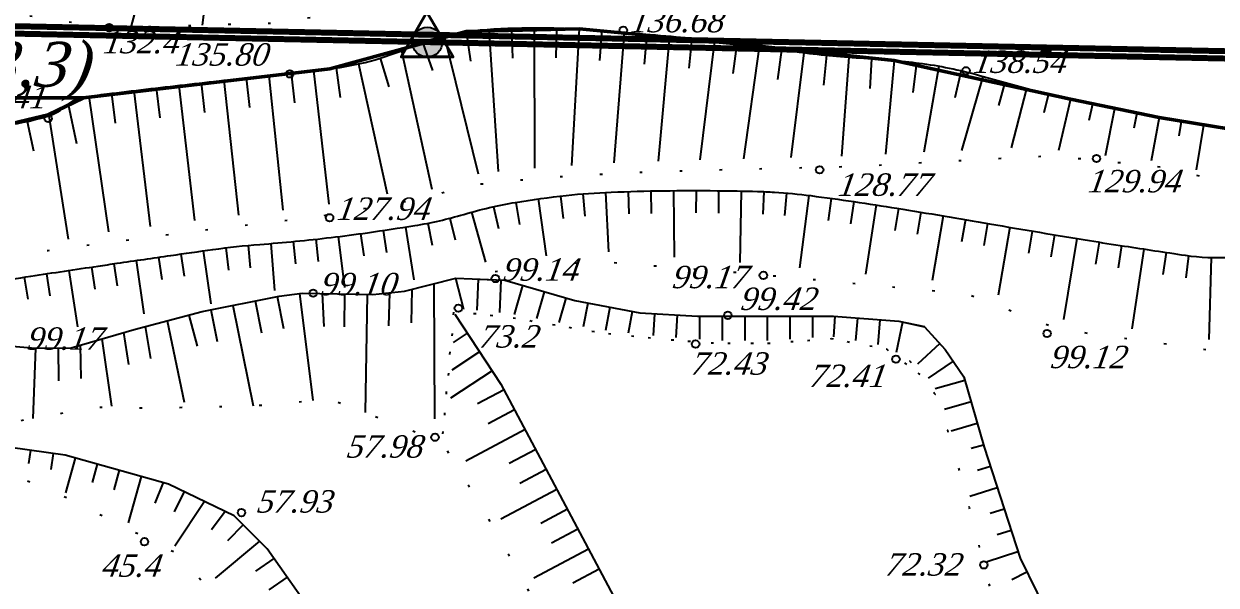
# Model space of a CAD drawing. Header units: millimetres. Extents: x 1400 to 4853, y -623 to 1865.
# Drawn here: x 2978.15 to 3025.96, y 1696.62 to 1719.14 of the extents above; entities that cross this region are included whole.
import ezdxf
from ezdxf.lldxf.tags import DXFTag

# ---------------------------------------------------------------- set-up
doc = ezdxf.new("R2010")
doc.units = ezdxf.units.MM
doc.linetypes.add('ADOT1', pattern=[1.6, 0.1, -1.5])
for name, color, linetype in [('01_Горизонт_44', 7, 'Continuous'), ('01_Горизонт_58', 7, 'Continuous'), ('01_Горизонт_72', 7, 'Continuous'), ('01_Горизонт_86', 7, 'Continuous'), ('02_Горизонт_100', 7, 'Continuous'), ('02_Горизонт_112', 7, 'Continuous'), ('0_Лицензия', 6, 'Continuous'), ('Карьер', 7, 'Continuous'), ('Скважины', 7, 'Continuous')]:
    doc.layers.add(name, color=color, linetype=linetype)
doc.styles.add('universw', font='timesi.ttf', dxfattribs={"oblique": 10})
tags = doc.linetypes.add('New Line1', pattern=[1.5, 1, -0.5]).pattern_tags.tags
tags[6:7] = [DXFTag(74, 4), DXFTag(75, 0), DXFTag(340, '0'), DXFTag(46, 1.0), DXFTag(50, 0.0), DXFTag(44, 0.0), DXFTag(45, 0.0)]
tags[4:5] = [DXFTag(74, 4), DXFTag(75, 0), DXFTag(340, '0'), DXFTag(46, 1.0), DXFTag(50, 0.0), DXFTag(44, 0.0), DXFTag(45, 0.0)]

# ---------------------------------------------------------------- blocks, each defined once
blk = doc.blocks.new('Licenzia')
at = {"linetype": 'New Line1', "lineweight": 25}
h = blk.add_hatch(color=6, dxfattribs=at)
h.dxf.hatch_style = 1
h.set_gradient(color1=(255, 0, 255), color2=(255, 0, 255), centered=1, tint=1, name='INVCYLINDER')
edge = h.paths.add_edge_path()
edge.add_arc((0, 0), 2, 0, 360)
at = {"color": 6, "linetype": 'Continuous', "lineweight": 40, "flags": 128}
blk.add_lwpolyline([(-0.08, 4.01), (-3.48, -1.99), (3.45, -1.99)], close=True, dxfattribs=at)
at = {"color": 10, "linetype": 'Continuous', "lineweight": 25}
blk.add_circle((0, 0), 2, dxfattribs=at)

msp = doc.modelspace()

# ---------------------------------------------------------------- linework, layer by layer
at = {"color": 6, "linetype": 'Continuous', "lineweight": 60, "flags": 128}
msp.add_lwpolyline([(3144.4144, 1622.5005, 0.24, 0.24, 0), (3032.8199, 1555.7907, 0.24, 0.24, 0), (3018.8744, 1523.7908, 0.24, 0.24, 0), (2987.3207, 1481.6199, 0.24, 0.24, 0), (2991.6614, 1385.4672, 0.24, 0.24, 0), (2843.9613, 1431.7361, 0.24, 0.24, 0), (2695.2589, 1447.0788, 0.24, 0.24, 0), (2711.2688, 1628.8933, 0.24, 0.24, 0), (2712.5497, 1675.7396, 0, 0, 0), (2806.1021, 1678.0284, 0.24, 0.24, 0), (2909.7376, 1712.7799, 0.24, 0.24, 0), (2967.6908, 1719.2535, 0.24, 0.24, 0), (3085.4663, 1716.8193, 0.24, 0.24, 0), (3121.1623, 1734.8067, 0.24, 0.24, 0), (3144.4153, 1734.688, 0.24, 0.24, 0)], format="xyseb", dxfattribs=at)
at = {"color": 1, "linetype": 'Continuous', "lineweight": 211, "const_width": 0.24, "flags": 128}
msp.add_lwpolyline([(2712.8418, 1675.4467), (2806.1546, 1677.7296), (2909.8027, 1712.4853), (2967.7044, 1718.9532), (3084.808, 1716.5431), (3133.365, 1615.9104), (3032.5835, 1555.9992), (3018.6133, 1523.9427), (2987.0162, 1481.7136), (2991.3424, 1385.8815), (2844.0222, 1432.0314), (2695.5837, 1447.3469), (2711.5685, 1628.8761)], close=True, dxfattribs=at)
at = {"color": 7, "linetype": 'Continuous', "lineweight": 50, "flags": 128}
msp.add_lwpolyline([(2977.3889, 1715.0719), (2979.1251, 1715.489), (2980.539, 1716.1714), (2990.4178, 1717.3353), (2995.8923, 1718.8328), (3000.4184, 1718.9315), (3006.7358, 1718.3419), (3013.0438, 1717.6714), (3020.1149, 1716.1143), (3023.667, 1715.3858), (3028.5787, 1714.5847), (3045.6437, 1713.6242), (3045.9608, 1716.6074), (3054.4399, 1716.9194), (3057.8919, 1717.0971), (3069.8097, 1716.8518, -0.2823255), (3091.3272, 1703.0323)], format="xyb", dxfattribs=at)
at = {"layer": '01_Горизонт_44', "color": 0, "linetype": 'Continuous'}
for p, q in [((2978.415, 1702.0295), (2978.34, 1701.5003)), ((2979.3207, 1701.9012), (2979.2291, 1701.2544)), ((2980.2153, 1701.7196), (2979.8271, 1700.3277)), ((2981.0964, 1701.4739), (2980.8904, 1700.7352)), ((2981.9776, 1701.2282), (2981.7602, 1700.4488)), ((2982.8587, 1700.9824), (2982.3392, 1699.1195)), ((2983.7399, 1700.7367), (2983.4063, 1699.907)), ((2984.577, 1700.3747), (2984.1836, 1699.5652)), ((2985.3997, 1699.975), (2984.2016, 1698.1786)), ((2986.2225, 1699.5752), (2985.6764, 1698.8399)), ((2986.9468, 1699.0367), (2986.3121, 1698.3986)), ((2987.5954, 1698.3916), (2985.8211, 1696.9002)), ((2988.1806, 1697.6931), (2987.4443, 1697.1756)), ((2988.7066, 1696.9447), (2987.9703, 1696.4272))]:
    msp.add_line(p, q, dxfattribs=at)
at = {"layer": '01_Горизонт_44', "color": 0, "linetype": 'ADOT1', "flags": 128}
msp.add_lwpolyline([(2973.8823, 1702.677), (2979.6847, 1700.2231), (2984.4036, 1697.8414), (2988.0949, 1693.4022), (2993.1319, 1686.5344), (3004.551, 1670.5064)], dxfattribs=at)
at = {"layer": '01_Горизонт_44', "color": 0, "linetype": 'Continuous', "flags": 128}
msp.add_lwpolyline([(3005.9563, 1672.1727), (2996.8379, 1685.2434), (2995.6573, 1687.0557), (2987.9087, 1698.0799), (2986.5802, 1699.4014), (2983.9559, 1700.6765), (2979.8147, 1701.8313), (2973.8863, 1702.6707)], dxfattribs=at)
at = {"layer": '01_Горизонт_44', "color": 7, "linetype": 'Continuous'}
for centre in [(2986.8763, 1699.5297), (2982.9871, 1698.3632)]:
    msp.add_circle(centre, 0.15, dxfattribs=at)
at = {"layer": '01_Горизонт_58', "color": 0, "linetype": 'Continuous'}
for p, q in [((2995.9265, 1706.7323), (2995.3629, 1706.3589)), ((2996.426, 1705.9782), (2995.3131, 1705.2409)), ((2996.9256, 1705.2241), (2995.2633, 1704.1229)), ((2997.4035, 1704.4572), (2996.3433, 1703.8951)), ((2997.8272, 1703.6581), (2996.767, 1703.096)), ((2998.2509, 1702.8589), (2995.8736, 1701.5985)), ((2998.6746, 1702.0598), (2997.6144, 1701.4977)), ((2999.0983, 1701.2606), (2998.0381, 1700.6985)), ((2999.522, 1700.4615), (2997.2749, 1699.27)), ((2999.9457, 1699.6623), (2998.8855, 1699.1002)), ((3000.3694, 1698.8632), (2999.3092, 1698.3011)), ((3000.7931, 1698.064), (2998.5948, 1696.8985)), ((3001.2169, 1697.2649), (3000.1567, 1696.7028))]:
    msp.add_line(p, q, dxfattribs=at)
at = {"layer": '01_Горизонт_58', "color": 0, "linetype": 'ADOT1', "flags": 128}
msp.add_lwpolyline([(3016.3038, 1588.8576), (3016.7209, 1591.913), (3018.0834, 1597.4128), (3019.6981, 1603.2652), (3020.3098, 1605.3485), (3022.8759, 1613.9555), (3024.7229, 1619.5617), (3025.8595, 1626.8), (3027.2858, 1633.8589), (3028.8486, 1640.7425), (3032.1966, 1651.0716), (3033.3332, 1655.6843), (3034.1147, 1660.0841), (3034.2567, 1663.5614), (3033.1214, 1667.0736), (3031.9848, 1669.8412), (3032.411, 1671.3314), (3033.4056, 1672.7507), (3035.1815, 1674.241), (3035.6788, 1676.0861), (3034.258, 1677.4344), (3032.1979, 1677.8602), (3029.7116, 1677.5763), (3023.6023, 1677.2924), (3022.1105, 1676.8667), (3016.9957, 1675.8732), (3014.1369, 1675.1751), (3011.4374, 1676.0976), (3008.4538, 1678.7233), (3006.1096, 1681.7748), (3003.6232, 1686.8842), (3001.9893, 1689.9357), (2996.697, 1699.4449), (2994.921, 1702.3544), (2995.4181, 1707.5487)], dxfattribs=at)
at = {"layer": '01_Горизонт_58', "color": 0, "linetype": 'Continuous', "flags": 128}
msp.add_lwpolyline([(2995.427, 1707.4864), (2997.2827, 1704.685), (3002.8088, 1694.2623)], dxfattribs=at)
at = {"layer": '01_Горизонт_72', "color": 0, "linetype": 'Continuous'}
for p, q in [((2996.3673, 1708.8961), (2996.3152, 1707.6455)), ((2997.271, 1708.8584), (2997.2169, 1707.5591)), ((2998.1459, 1708.6444), (2997.8056, 1707.4733)), ((2999.0144, 1708.392), (2998.7006, 1707.3119)), ((2999.883, 1708.1396), (2999.5957, 1707.1505)), ((3000.7636, 1707.9372), (3000.5834, 1706.9787)), ((3001.6525, 1707.7702), (3001.4763, 1706.8327)), ((3002.5415, 1707.6031), (3002.3783, 1706.7348)), ((3003.4395, 1707.5105), (3003.3888, 1706.6336)), ((3004.3425, 1707.4583), (3004.2901, 1706.5516)), ((3005.2457, 1707.4109), (3005.2457, 1706.4836)), ((3006.1502, 1707.4109), (3006.1502, 1706.4347)), ((3007.0547, 1707.4109), (3007.0547, 1706.4347)), ((3007.9592, 1707.4109), (3007.9592, 1706.4347)), ((3008.8637, 1707.4109), (3008.8637, 1706.4886)), ((3009.7682, 1707.4109), (3009.7682, 1706.5488)), ((3010.6726, 1707.4065), (3010.6078, 1706.5877)), ((3011.5743, 1707.3352), (3011.5026, 1706.4298)), ((3012.476, 1707.2638), (3012.3975, 1706.272)), ((3013.3752, 1707.1749), (3013.1306, 1705.9505))]:
    msp.add_line(p, q, dxfattribs=at)
at = {"layer": '01_Горизонт_72', "linetype": 'Continuous'}
for p, q in [((3014.8721, 1706.3167), (3013.9767, 1705.4911)), ((3015.4148, 1705.6014), (3014.4034, 1704.9188)), ((3015.8776, 1704.836), (3014.6967, 1704.4939)), ((3016.1281, 1703.9713), (3015.0706, 1703.6649)), ((3016.3787, 1703.1066), (3015.3317, 1702.8033)), ((3016.6293, 1702.242), (3016.1343, 1702.0985)), ((3016.9037, 1701.3846), (3016.3894, 1701.2183)), ((3017.1807, 1700.528), (3016.0798, 1700.1721)), ((3017.4576, 1699.6713), (3016.9021, 1699.4918)), ((3017.7345, 1698.8147), (3017.179, 1698.6351)), ((3018.0114, 1697.9581), (3016.7747, 1697.5583)), ((3018.372, 1697.1353), (3017.7609, 1696.835))]:
    msp.add_line(p, q, dxfattribs=at)
at = {"layer": '01_Горизонт_72', "color": 0, "linetype": 'Continuous', "flags": 128}
msp.add_lwpolyline([(2996.3673, 1708.8961), (2997.4321, 1708.8517), (3000.2431, 1708.035), (3002.854, 1707.5444), (3005.1628, 1707.4109), (3010.6172, 1707.4109), (3013.2282, 1707.2043), (3014.2622, 1706.9977)], dxfattribs=at)
at = {"layer": '01_Горизонт_72', "color": 0, "linetype": 'ADOT1', "flags": 128}
msp.add_lwpolyline([(2996.1821, 1707.5224), (2997.5472, 1707.3804), (3001.3555, 1706.7387), (3004.1085, 1706.4637), (3005.9897, 1706.3262), (3008.0544, 1706.3262), (3010.5321, 1706.5095), (3012.7345, 1706.097), (3014.111, 1705.0428)], dxfattribs=at)
at = {"layer": '01_Горизонт_72', "linetype": 'Continuous', "flags": 128}
msp.add_lwpolyline([(3014.2618, 1706.9786), (3015.0959, 1706.0739), (3015.8371, 1704.9756), (3016.6524, 1702.162), (3018.0955, 1697.6979), (3019.4576, 1694.9263), (3021.6267, 1694.7751), (3026.4695, 1694.5231), (3031.1609, 1694.7247), (3035.2975, 1695.0774), (3038.9296, 1694.8255), (3047.0261, 1693.7672), (3048.943, 1692.1042), (3049.8006, 1689.1814), (3050.5573, 1685.4019), (3050.5068, 1682.076), (3050.6031, 1675.7317), (3049.5355, 1665.4219), (3047.6849, 1656.3209), (3046.8975, 1653.3009)], dxfattribs=at)
at = {"layer": '01_Горизонт_72', "color": 7, "linetype": 'Continuous'}
for centre in [(2997.0574, 1708.9198), (2995.5733, 1707.7317), (3006.3768, 1707.4466), (3005.0859, 1706.2935), (3013.1178, 1705.6862), (3016.6411, 1697.4323)]:
    msp.add_circle(centre, 0.15, dxfattribs=at)
at = {"layer": '01_Горизонт_86', "color": 0, "linetype": 'Continuous'}
for p, q in [((2996.3673, 1708.8961), (2996.3152, 1707.6455)), ((2997.271, 1708.8584), (2997.2169, 1707.5591)), ((2998.1459, 1708.6444), (2997.8056, 1707.4733)), ((2999.0144, 1708.392), (2998.7006, 1707.3119)), ((2999.883, 1708.1396), (2999.5957, 1707.1505)), ((3000.7636, 1707.9372), (3000.5834, 1706.9787)), ((3001.6525, 1707.7702), (3001.4763, 1706.8327)), ((3002.5415, 1707.6031), (3002.3783, 1706.7348)), ((3003.4395, 1707.5105), (3003.3888, 1706.6336)), ((3004.3425, 1707.4583), (3004.2901, 1706.5516)), ((3005.2457, 1707.4109), (3005.2457, 1706.4836)), ((3006.1502, 1707.4109), (3006.1502, 1706.4347)), ((3007.0547, 1707.4109), (3007.0547, 1706.4347)), ((3007.9592, 1707.4109), (3007.9592, 1706.4347)), ((3008.8637, 1707.4109), (3008.8637, 1706.4886)), ((3009.7682, 1707.4109), (3009.7682, 1706.5488)), ((3010.6726, 1707.4065), (3010.6078, 1706.5877)), ((3011.5743, 1707.3352), (3011.5026, 1706.4298)), ((3012.476, 1707.2638), (3012.3975, 1706.272)), ((3013.3752, 1707.1749), (3013.1306, 1705.9505))]:
    msp.add_line(p, q, dxfattribs=at)
at = {"layer": '01_Горизонт_86', "linetype": 'Continuous'}
for p, q in [((3014.8721, 1706.3167), (3013.9767, 1705.4911)), ((3015.4148, 1705.6014), (3014.4034, 1704.9188)), ((3015.8776, 1704.836), (3014.6967, 1704.4939)), ((3016.1281, 1703.9713), (3015.0706, 1703.6649)), ((3016.3787, 1703.1066), (3015.3317, 1702.8033)), ((3016.6293, 1702.242), (3016.1343, 1702.0985)), ((3016.9037, 1701.3846), (3016.3894, 1701.2183)), ((3017.1807, 1700.528), (3016.0798, 1700.1721)), ((3017.4576, 1699.6713), (3016.9021, 1699.4918)), ((3017.7345, 1698.8147), (3017.179, 1698.6351)), ((3018.0114, 1697.9581), (3016.7747, 1697.5583)), ((3018.372, 1697.1353), (3017.7609, 1696.835))]:
    msp.add_line(p, q, dxfattribs=at)
at = {"layer": '01_Горизонт_86', "color": 0, "linetype": 'ADOT1', "flags": 128}
msp.add_lwpolyline([(2996.1821, 1707.5224), (2997.5472, 1707.3804), (3001.3555, 1706.7387), (3004.1085, 1706.4637), (3005.9897, 1706.3262), (3008.0544, 1706.3262), (3010.5321, 1706.5095), (3012.7345, 1706.097), (3014.111, 1705.0428)], dxfattribs=at)
at = {"layer": '01_Горизонт_86', "linetype": 'Continuous', "flags": 128}
msp.add_lwpolyline([(3014.2618, 1706.9786), (3015.0959, 1706.0739), (3015.8371, 1704.9756), (3016.6524, 1702.162), (3018.0955, 1697.6979), (3019.4576, 1694.9263), (3021.6267, 1694.7751), (3026.4695, 1694.5231), (3031.1609, 1694.7247), (3035.2975, 1695.0774), (3038.9296, 1694.8255), (3047.0261, 1693.7672), (3048.943, 1692.1042), (3049.8006, 1689.1814), (3050.5573, 1685.4019), (3050.5068, 1682.076), (3050.6031, 1675.7317), (3049.5355, 1665.4219), (3047.6849, 1656.3209), (3046.8975, 1653.3009)], dxfattribs=at)
at = {"layer": '01_Горизонт_86', "linetype": 'ADOT1', "flags": 128}
msp.add_lwpolyline([(3044.3426, 1653.7807, 0.0020134), (3044.7007, 1655.312, 0.0089126), (3044.774, 1655.6597, 0.0048449), (3045.8016, 1661.2952, 0.0050339), (3046.6831, 1666.7378, 0.0183134), (3047.7093, 1675.7081, 0.0439116), (3047.6697, 1679.4794, 0.0003073), (3047.5293, 1680.8953, 0.0001973), (3047.3083, 1683.1, 0.000379), (3047.1646, 1684.5175, 0.0002643), (3046.956, 1686.5494, 0.0905494), (3046.3364, 1688.6763, 0.1225295), (3045.2647, 1689.9284, 0.0745393), (3043.9445, 1690.5995, 0.0582693), (3042.0936, 1690.9844, 0.0051551), (3040.0301, 1691.1463, 0.0102771), (3038.993, 1691.1956, 0.0067247), (3036.4878, 1691.2293, 0.0090382), (3034.6239, 1691.1956, 0.0202118), (3032.9071, 1691.0639, 0.0183197), (3031.03, 1690.7732, 0.0277738), (3029.6292, 1690.4218, 0.0213223), (3027.8589, 1689.7877, 0.0531839), (3026.5811, 1689.1014, -0.0509763), (3025.2515, 1688.3797, -0.0411602), (3024.4086, 1688.1068, -0.023055), (3022.8555, 1687.8166, -0.0749534), (3021.0907, 1687.8359, -0.1437747), (3020.2482, 1688.2389, -0.0807594), (3019.5872, 1689.0599, -0.0431692), (3018.7683, 1690.8436, -0.0064624), (3017.5098, 1694.5037, -0.0125972), (3016.9361, 1696.4049, -0.0048742), (3016.3235, 1698.7253, 0.0049618), (3015.7213, 1701.0046, 0.0091363), (3014.8568, 1703.9393, 0.0755264), (3014.693, 1704.2735, 0.0018486), (3014.5758, 1704.4412, 0.0010531), (3014.3684, 1704.7344, 0.0007081), (3014.2993, 1704.8313, 0.00018), (3014.0267, 1705.2123, 0.0492161), (3013.7312, 1705.5493, 0.0324442), (3013.2066, 1705.9803)], format="xyb", dxfattribs=at)
at = {"layer": '01_Горизонт_86', "color": 7, "linetype": 'Continuous'}
for centre in [(2997.0574, 1708.9198), (2995.5733, 1707.7317), (3006.3768, 1707.4466), (3005.0859, 1706.2935), (3013.1178, 1705.6862), (3016.6411, 1697.4323)]:
    msp.add_circle(centre, 0.15, dxfattribs=at)
at = {"layer": '02_Горизонт_100', "color": 0, "linetype": 'Continuous'}
for p, q in [((3017.689, 1710.9764), (3017.2223, 1708.2513)), ((3018.583, 1710.8244), (3018.4332, 1709.937)), ((3019.4775, 1710.6746), (3019.3298, 1709.7868)), ((3020.3722, 1710.5269), (3019.8399, 1707.278)), ((3021.2674, 1710.3816), (3021.1252, 1709.4929)), ((3022.1633, 1710.2407), (3022.026, 1709.3513)), ((3023.0598, 1710.1035), (3022.5726, 1706.9001)), ((3023.9565, 1709.968), (3023.8228, 1709.078)), ((3024.8536, 1709.8352), (3024.7357, 1708.9429)), ((3025.7572, 1709.7633), (3025.6673, 1706.4695))]:
    msp.add_line(p, q, dxfattribs=at)
at = {"layer": '02_Горизонт_100', "color": 7, "linetype": 'Continuous'}
for centre in [(3021.1601, 1713.7345), (3019.1793, 1706.7165)]:
    msp.add_circle(centre, 0.15, dxfattribs=at)
at = {"layer": '02_Горизонт_112', "color": 0, "linetype": 'Continuous'}
for p, q in [((3017.689, 1710.9764), (3017.2223, 1708.2513)), ((3018.583, 1710.8244), (3018.4332, 1709.937)), ((3019.4775, 1710.6746), (3019.3298, 1709.7868)), ((3020.3722, 1710.5269), (3019.8399, 1707.278)), ((3021.2674, 1710.3816), (3021.1252, 1709.4929)), ((3022.1633, 1710.2407), (3022.026, 1709.3513)), ((3023.0598, 1710.1035), (3022.5726, 1706.9001)), ((3023.9565, 1709.968), (3023.8228, 1709.078)), ((3024.8536, 1709.8352), (3024.7357, 1708.9429)), ((3025.7572, 1709.7633), (3025.6673, 1706.4695))]:
    msp.add_line(p, q, dxfattribs=at)
at = {"layer": '02_Горизонт_112', "color": 7, "linetype": 'Continuous'}
for centre in [(3021.1601, 1713.7345), (3019.1793, 1706.7165)]:
    msp.add_circle(centre, 0.15, dxfattribs=at)
at = {"layer": 'Карьер', "linetype": 'Continuous'}
for p, q in [((2984.3459, 1726.1308), (2982.4388, 1719.0107)), ((2986.0996, 1725.7428), (2985.3041, 1719.0903))]:
    msp.add_line(p, q, dxfattribs=at)
at = {"layer": 'Карьер', "color": 7, "linetype": 'Continuous'}
for p, q in [((2995.0027, 1718.6602), (2996.3709, 1713.1248)), ((2995.8923, 1718.8328), (2996.0608, 1717.6447)), ((2996.7945, 1718.9191), (2997.1738, 1713.2091)), ((2997.6999, 1718.9647), (2997.7411, 1717.7654)), ((2998.6062, 1718.9814), (2998.6195, 1713.3517)), ((2999.5127, 1718.9699), (2999.4796, 1717.7703)), ((3000.4184, 1718.9315), (3000.1044, 1713.4551)), ((3001.3227, 1718.8678), (3001.2301, 1717.6713)), ((3002.2265, 1718.7962), (3001.802, 1713.5585)), ((3003.1299, 1718.7213), (3003.0287, 1717.5256)), ((3004.0331, 1718.6432), (3003.59, 1713.6275)), ((2994.1351, 1718.3984), (2994.5395, 1717.2686)), ((3004.9357, 1718.5582), (3004.8125, 1717.3646)), ((3005.8365, 1718.4564), (3005.254, 1713.6815)), ((3006.7358, 1718.3419), (3006.5779, 1717.1523)), ((3007.6339, 1718.2181), (3007.0064, 1713.7263)), ((2992.439, 1717.7598), (2992.7916, 1716.6127)), ((2993.294, 1718.0605), (2994.5092, 1712.5076)), ((3008.5322, 1718.096), (3008.375, 1716.9064)), ((3009.4314, 1717.9806), (3008.9071, 1713.7747)), ((3010.3322, 1717.8785), (3010.2118, 1716.6846)), ((3011.2352, 1717.7988), (3010.934, 1713.8278)), ((3012.1399, 1717.7406), (3012.0673, 1716.5428)), ((3013.0438, 1717.6714), (3012.6951, 1713.9049)), ((2989.7706, 1717.261), (2990.3769, 1711.9106)), ((2990.6708, 1717.3676), (2990.8362, 1716.1791)), ((2991.5628, 1717.5283), (2992.7194, 1712.3134)), ((3013.945, 1717.5735), (3013.7965, 1716.3828)), ((3014.8418, 1717.4414), (3014.2378, 1713.9862)), ((3015.7301, 1717.2607), (3015.4757, 1716.1665)), ((2985.2641, 1716.7727), (2985.398, 1715.5802)), ((2986.1652, 1716.8725), (2986.7569, 1711.4564)), ((2987.0665, 1716.9696), (2987.1933, 1715.7763)), ((2987.9681, 1717.0642), (2988.5351, 1711.6636)), ((2988.8695, 1717.1607), (2988.9998, 1715.9678)), ((3016.607, 1717.0311), (3015.7402, 1714.0586)), ((3017.479, 1716.7832), (3017.2239, 1715.8614)), ((2980.7637, 1716.2318), (2981.5493, 1710.7935)), ((2981.6626, 1716.3498), (2981.8081, 1715.1587)), ((2982.5626, 1716.4587), (2983.2151, 1711.0133)), ((2983.4628, 1716.5655), (2983.6028, 1715.3737)), ((2984.3633, 1716.6702), (2984.9874, 1711.2471)), ((3018.3544, 1716.5477), (3017.7323, 1714.1674)), ((3019.2331, 1716.3247), (3019.0475, 1715.5706)), ((2979.9306, 1715.915), (2980.2613, 1714.3335)), ((3020.1149, 1716.1143), (3019.6388, 1714.0534)), ((3020.9997, 1715.9166), (3020.8579, 1715.2606)), ((3021.887, 1715.7307), (3021.5026, 1713.8462)), ((2979.1596, 1715.4507), (2979.9332, 1710.4944)), ((3022.7761, 1715.5539), (3022.6593, 1714.951)), ((3023.667, 1715.3858), (3023.3473, 1713.6449)), ((2978.2827, 1715.2221), (2978.5327, 1714.0484)), ((3024.5594, 1715.2265), (3024.4581, 1714.6425)), ((3025.4534, 1715.0759), (3025.1592, 1713.2753))]:
    msp.add_line(p, q, dxfattribs=at)
at = {"layer": 'Карьер', "color": 0, "linetype": 'Continuous'}
for p, q in [((3002.3811, 1712.4107), (3002.4088, 1711.5111)), ((3003.2877, 1712.4337), (3003.3056, 1711.5339)), ((3004.1945, 1712.4469), (3004.2194, 1709.7783)), ((3005.1014, 1712.4507), (3005.1004, 1711.5507)), ((3006.0082, 1712.4451), (3005.9981, 1711.5452)), ((3006.915, 1712.4311), (3006.8589, 1709.5666)), ((3007.8216, 1712.4082), (3007.7864, 1711.5089)), ((2997.8717, 1711.9754), (2998.0215, 1711.088)), ((2998.7678, 1712.1145), (2999.0912, 1709.829)), ((2999.6674, 1712.2296), (2999.7697, 1711.3354)), ((3000.5698, 1712.3187), (3000.6432, 1711.4217)), ((3001.4748, 1712.3772), (3001.5882, 1709.9886)), ((3008.7267, 1712.3515), (3008.6507, 1711.4548)), ((3009.6284, 1712.2557), (3009.2558, 1709.3439)), ((3010.5272, 1712.1346), (3010.4034, 1711.2431)), ((3011.425, 1712.0065), (3011.2945, 1711.116)), ((2996.1016, 1711.5833), (2996.6561, 1709.5715)), ((2996.9817, 1711.8019), (2997.1763, 1710.9232)), ((3012.3218, 1711.8716), (3011.8935, 1709.0963)), ((3013.2175, 1711.7299), (3013.0738, 1710.8414)), ((3014.1126, 1711.5838), (3013.9664, 1710.6958)), ((3015.0072, 1711.4352), (3014.5734, 1708.845)), ((2993.4497, 1710.9873), (2993.7832, 1708.8726)), ((2994.3436, 1711.1397), (2994.5166, 1710.2565)), ((2995.2282, 1711.3394), (2995.4514, 1710.4675)), ((3015.9015, 1711.2842), (3015.7503, 1710.3969)), ((3016.7953, 1711.1306), (3016.6416, 1710.2438)), ((2989.8556, 1710.4983), (2989.9535, 1709.6036)), ((2990.7564, 1710.6029), (2991.008, 1708.5623)), ((2991.6557, 1710.7205), (2991.7788, 1709.8289)), ((2992.5533, 1710.8499), (2992.6858, 1709.9597)), ((2985.346, 1710.0318), (2985.6461, 1707.9078)), ((2986.2447, 1710.1537), (2986.3545, 1709.2604)), ((2987.1463, 1710.2507), (2987.229, 1709.3545)), ((2988.0502, 1710.3248), (2988.2058, 1708.4453)), ((2988.9535, 1710.4056), (2989.0396, 1709.5097)), ((2982.6531, 1709.6443), (2982.9662, 1707.4985)), ((2983.5505, 1709.7747), (2983.6795, 1708.884)), ((2984.4482, 1709.904), (2984.5758, 1709.0131)), ((2979.0647, 1709.1125), (2979.1975, 1708.2223)), ((2979.9617, 1709.2462), (2980.2983, 1706.9872)), ((2980.8587, 1709.3798), (2980.9912, 1708.4896)), ((2981.7558, 1709.5128), (2981.8869, 1708.6224)), ((2978.1679, 1708.9772), (2978.3104, 1708.0885)), ((2994.587, 1708.7088), (2994.6116, 1703.2925)), ((2995.4638, 1708.9313), (2995.7775, 1707.6946)), ((2988.3085, 1708.1988), (2988.5659, 1706.9176)), ((2989.2051, 1708.317), (2989.7402, 1704.0318)), ((2990.1087, 1708.3157), (2990.1831, 1706.9942)), ((2991.0131, 1708.3001), (2990.9903, 1706.9803)), ((2991.9174, 1708.2846), (2991.8357, 1703.5414)), ((2992.8184, 1708.3498), (2992.7781, 1707.0271)), ((2993.7103, 1708.4864), (2993.6874, 1707.1462)), ((2985.6481, 1707.6645), (2985.9042, 1706.3893)), ((2986.5349, 1707.8426), (2987.3445, 1703.8116)), ((2987.4217, 1708.0207), (2987.6778, 1706.7456)), ((2983.894, 1707.2243), (2984.5815, 1703.9647)), ((2984.7687, 1707.4546), (2985.0975, 1706.2051)), ((2982.1476, 1706.7527), (2982.3532, 1705.4712)), ((2983.0192, 1706.9941), (2983.2251, 1705.7123)), ((2980.4111, 1706.2458), (2980.4408, 1704.913)), ((2981.2794, 1706.4992), (2981.6609, 1703.7953)), ((2978.6171, 1706.1251), (2978.5071, 1703.3125)), ((2979.5215, 1706.1353), (2979.5363, 1704.8168))]:
    msp.add_line(p, q, dxfattribs=at)
at = {"layer": 'Карьер', "color": 7, "linetype": 'ADOT1', "flags": 128}
for points in [[(2972.6335, 1722.0571), (2974.1507, 1720.861), (2976.4699, 1719.9541), (2978.5269, 1719.4301), (2981.5721, 1718.9867), (2985.2022, 1719.0874), (2988.2853, 1719.173), (2990.3066, 1719.507), (2992.7703, 1720.3853)], [(2958.4767, 1711.2395), (2962.5076, 1710.9711), (2967.7284, 1711.0861), (2971.8744, 1710.1274), (2975.1375, 1709.5905), (2979.1299, 1710.0507), (2985.2338, 1710.856), (2989.8404, 1711.3929), (2993.6524, 1712.0481), (2996.3013, 1712.7001), (2998.9885, 1712.9685), (3002.098, 1713.1602), (3005.4515, 1713.2729), (3011.5937, 1713.4263), (3016.3155, 1713.6948), (3019.3482, 1713.8481), (3023.5844, 1713.4242), (3028.4982, 1712.3121), (3033.22, 1711.4301), (3036.958, 1710.8498), (3040.912, 1710.1595), (3046.0177, 1710.0061)]]:
    msp.add_lwpolyline(points, dxfattribs=at)
at = {"layer": 'Карьер', "color": 7, "linetype": 'Continuous', "flags": 128}
msp.add_lwpolyline([(2977.1718, 1715.0474, 0.0464782), (2979.0717, 1715.4226, 0.1126109), (2979.9005, 1715.8885, -0.1477943), (2980.5609, 1716.2018, -0.0068593), (2981.4823, 1716.3277, -0.0020297), (2984.6029, 1716.6977, -0.0025854), (2987.7503, 1717.0415, 0.0030502), (2990.4178, 1717.3353, 0.0730967), (2993.6032, 1718.1886, -0.0824328), (2996.4454, 1718.8938, -0.0196751), (2998.6732, 1718.9814, -0.01897), (3000.9839, 1718.8938, -0.0033377), (3004.3065, 1718.6189, -0.0077469), (3005.7351, 1718.4687, -0.0050357), (3007.4463, 1718.2445, 0.0042084), (3009.4935, 1717.9728, 0.017089), (3011.9857, 1717.7496, -0.0193505), (3014.186, 1717.5424, -0.0379058), (3016.6131, 1717.0293, 0.019243), (3021.3482, 1715.8423, 0.0184092), (3028.0555, 1714.6886, -0.0190363)], format="xyb", dxfattribs=at)
at = {"layer": 'Карьер', "color": 0, "linetype": 'Continuous', "flags": 128}
msp.add_lwpolyline([(2976.8589, 1708.7311, -0.0161074), (2978.4311, 1709.0179, -0.0001295), (2981.1249, 1709.4194, -0.0004509), (2981.8984, 1709.5338, -0.0006996), (2984.0417, 1709.8457, -0.0008861), (2985.7346, 1710.0865, -0.0158348), (2987.6149, 1710.2901, 0.0104443), (2990.4683, 1710.5681, 0.0059397), (2991.9308, 1710.7591, 0.0045726), (2993.825, 1711.0471, 0.0318315), (2995.7869, 1711.4935, -0.0299982), (2997.8668, 1711.9746, -0.015051), (2999.896, 1712.2549, -0.0170536), (3001.6991, 1712.3869, -0.0062719), (3003.7961, 1712.4423, -0.0061246), (3005.9442, 1712.4458, -0.0037461), (3007.5685, 1712.4164, -0.0090078), (3008.2436, 1712.3869, -0.0173372), (3009.7067, 1712.2456, -0.0073039), (3013.1581, 1711.7395, -0.0029011), (3016.8741, 1711.1169, 0.0026897), (3020.8817, 1710.4437, 0.0021368), (3022.2767, 1710.2232, 0.0012243), (3024.7141, 1709.8548, 0.0522581), (3026.5281, 1709.7764, -0.0444166)], format="xyb", dxfattribs=at)
at = {"layer": 'Карьер', "color": 0, "linetype": 'ADOT1', "flags": 128}
for points in [[(3042.3492, 1701.0453), (3036.1295, 1702.4575), (3031.7945, 1704.4344), (3025.7632, 1706.0348), (3019.6377, 1706.8821), (3015.9623, 1708.2942), (3006.9154, 1709.1415), (3001.0726, 1709.6122), (2996.6507, 1709.1545), (2995.5758, 1708.9582)], [(2862.9446, 1673.7364), (2864.6669, 1675.6577), (2867.9681, 1678.5826), (2871.8435, 1680.7047), (2879.0212, 1683.8616), (2885.3531, 1685.7408), (2891.7871, 1687.9045), (2896.0542, 1689.1879), (2902.0649, 1691.938), (2903.7735, 1692.3587), (2906.1594, 1692.7712), (2908.7289, 1693.9171), (2910.7018, 1694.9713), (2912.4061, 1697.3686), (2914.1496, 1700.5313), (2915.8932, 1702.4564), (2918.6694, 1704.2137), (2920.879, 1704.8615), (2923.3289, 1705.6293), (2929.149, 1706.7102), (2932.5596, 1706.7822), (2936.7229, 1706.6631), (2939.2208, 1706.6871), (2942.7514, 1706.2073), (2944.9851, 1705.9193), (2946.7196, 1704.5026), (2949.2036, 1701.9569), (2951.6449, 1700.6306), (2953.872, 1699.3899), (2955.9063, 1700.3311), (2957.5766, 1701.1868), (2959.0309, 1701.745), (2961.7509, 1701.6548), (2966.1261, 1701.4979), (2973.8402, 1702.7355), (2977.8491, 1703.1937), (2981.041, 1703.7699), (2983.233, 1703.7315), (2987.3094, 1703.8083), (2990.4027, 1704.0927), (2994.921, 1702.3544), (2995.3921, 1707.6046), (2997.5472, 1707.3804), (3001.3555, 1706.7387), (3004.1085, 1706.4637), (3005.9897, 1706.3262), (3008.0544, 1706.3262), (3010.5321, 1706.5095), (3012.7345, 1706.097), (3014.111, 1705.0428)]]:
    msp.add_lwpolyline(points, dxfattribs=at)
at = {"layer": 'Карьер', "color": 0, "linetype": 'Continuous', "flags": 128}
msp.add_lwpolyline([(2957.628, 1707.0528), (2959.6287, 1707.214), (2964.3954, 1707.214), (2969.3392, 1706.7695), (2974.5879, 1706.7695), (2976.4594, 1706.3208), (2978.5993, 1706.1249), (2980.0531, 1706.1413), (2982.5687, 1706.8756), (2985.3032, 1707.5952), (2988.3906, 1708.2153), (2989.3053, 1708.3295), (2992.1477, 1708.2806), (2993.4136, 1708.4111), (2995.4719, 1708.9333), (2997.4321, 1708.8517), (3000.2431, 1708.035), (3002.854, 1707.5444), (3005.1628, 1707.4109), (3010.6172, 1707.4109), (3013.2282, 1707.2043), (3014.2622, 1706.9782)], dxfattribs=at)
at = {"layer": 'Карьер', "color": 7, "linetype": 'Continuous'}
for centre in [(2981.5721, 1718.9867), (3002.1861, 1718.8858), (2988.8172, 1717.1297), (3015.9271, 1717.2568), (2979.1251, 1715.339), (3010.0569, 1713.2804), (2990.4096, 1711.3591), (3007.8038, 1709.0467), (2989.7515, 1708.3349), (2994.6373, 1702.5537)]:
    msp.add_circle(centre, 0.15, dxfattribs=at)
at = {"layer": 'Скважины', "color": 0, "linetype": 'Continuous', "lineweight": 50}
msp.add_line((2969.3199, 1716.1734), (2980.539, 1716.1714), dxfattribs=at)

# ---------------------------------------------------------------- block references
at = {"layer": '0_Лицензия', "color": 6, "linetype": 'New Line1', "lineweight": 25, "xscale": 0.3, "yscale": 0.3, "zscale": 0.3}
msp.add_blockref('Licenzia', (2994.3292, 1718.4052), dxfattribs=at)

# ---------------------------------------------------------------- texts
at = {"layer": '01_Горизонт_44', "color": 7, "linetype": 'Continuous', "style": 'universw', "oblique": 10}
for s, p in [('57.93', (2987.4763, 1699.5297)), ('45.4', (2981.2504, 1696.9558))]:
    msp.add_text(s, height=0.9, dxfattribs=at).set_placement(p)
at = {"layer": '01_Горизонт_58', "color": 7, "linetype": 'Continuous', "style": 'universw', "oblique": 10}
msp.add_text('57.98', height=0.9, dxfattribs=at).set_placement((2991.0749, 1701.7344))
at = {"layer": '01_Горизонт_72', "color": 7, "linetype": 'Continuous', "style": 'universw', "oblique": 10}
for s, p in [('99.42', (3006.859, 1707.6588)), ('73.2', (2996.3921, 1706.1496)), ('72.43', (3004.8826, 1705.0618)), ('72.41', (3009.632, 1704.567)), ('72.32', (3012.6731, 1697.0014))]:
    msp.add_text(s, height=0.9, dxfattribs=at).set_placement(p)
at = {"layer": '01_Горизонт_86', "color": 7, "linetype": 'Continuous', "style": 'universw', "oblique": 10}
for s, p in [('99.42', (3006.859, 1707.6588)), ('73.2', (2996.3921, 1706.1496)), ('72.43', (3004.8826, 1705.0618)), ('72.41', (3009.632, 1704.567)), ('72.32', (3012.6731, 1697.0014))]:
    msp.add_text(s, height=0.9, dxfattribs=at).set_placement(p)
at = {"layer": '02_Горизонт_100', "color": 7, "linetype": 'Continuous', "style": 'universw', "oblique": 10}
for s, p in [('129.94', (3020.7938, 1712.3779)), ('99.12', (3019.2799, 1705.3247))]:
    msp.add_text(s, height=0.9, dxfattribs=at).set_placement(p)
at = {"layer": '02_Горизонт_112', "color": 7, "linetype": 'Continuous', "style": 'universw', "oblique": 10}
for s, p in [('129.94', (3020.7938, 1712.3779)), ('99.12', (3019.2799, 1705.3247))]:
    msp.add_text(s, height=0.9, dxfattribs=at).set_placement(p)
at = {"layer": 'Карьер', "color": 7, "linetype": 'Continuous', "style": 'universw', "oblique": 10}
for s, p in [('136.68', (3002.4547, 1718.7992)), ('132.4', (2981.3073, 1717.9559)), ('135.80', (2984.2003, 1717.4602)), ('138.54', (3016.1957, 1717.1701)), ('129.41', (2975.2944, 1715.7496)), ('128.77', (3010.7689, 1712.2378)), ('127.94', (2990.6781, 1711.2724)), ('99.14', (2997.3259, 1708.8331)), ('99.10', (2990.02, 1708.2482)), ('99.17', (3004.1193, 1708.533)), ('99.17', (2978.2546, 1706.0638))]:
    msp.add_text(s, height=0.9, dxfattribs=at).set_placement(p)
at = {"layer": 'Скважины', "color": 7, "style": 'universw', "oblique": 10}
msp.add_text('17 (128,3)', height=1.8, dxfattribs=at).set_placement((2969.4693, 1716.617))

doc.saveas('drawing.dxf')
